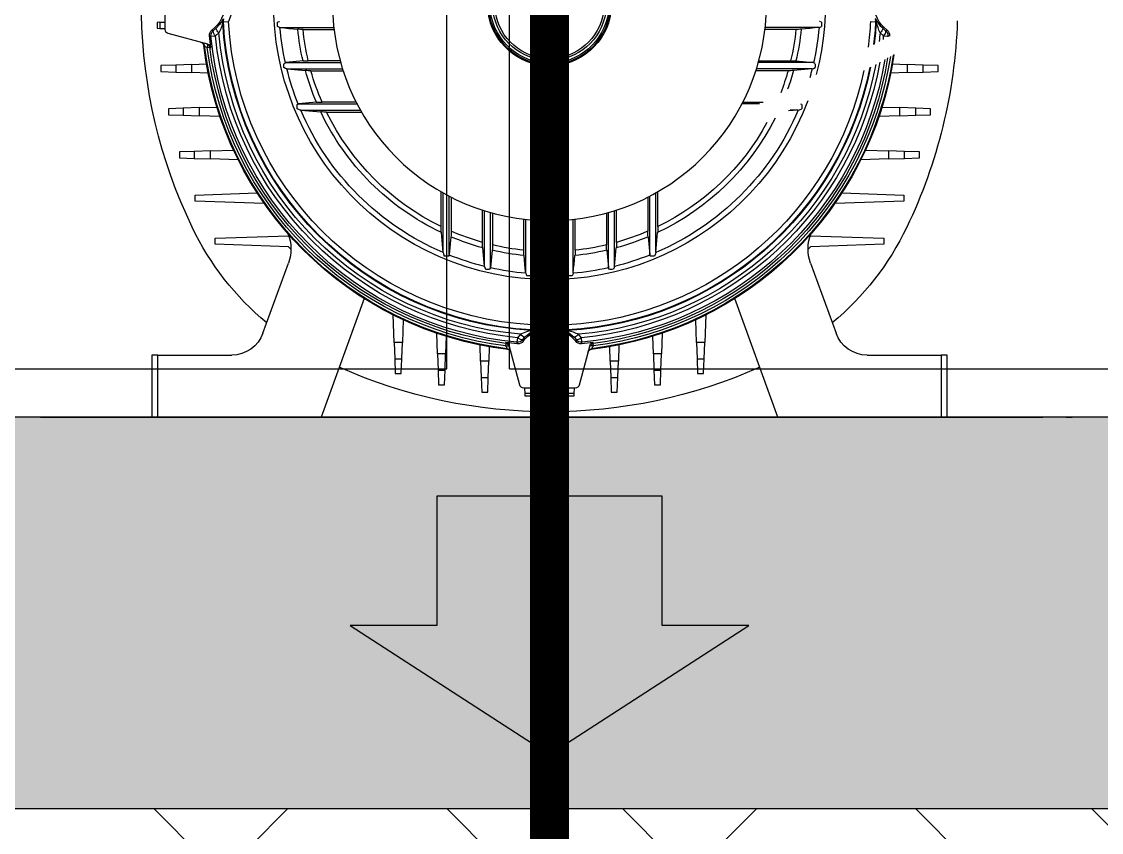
# Model space of a CAD drawing. Header units: millimetres. Extents: x 6561.5 to 6624.8, y 613.4 to 641.4.
# Drawn here: x 6612.1457 to 6612.5594, y 624.9275 to 625.2381 of the extents above; entities that cross this region are included whole.
import ezdxf

# ---------------------------------------------------------------- set-up
doc = ezdxf.new("R2010")
doc.units = ezdxf.units.MM
doc.linetypes.add('HIDDEN', pattern=[0.375, 0.25, -0.125])
for name, color, linetype in [('01-Dimensiones', 6, 'Continuous'), ('01-HATCH', 8, 'Continuous'), ('HATCH', 7, 'Continuous'), ('HATCH AMBIENTE', 70, 'Continuous'), ('INSTALACION HIDROSANITARIA', 2, 'Continuous')]:
    doc.layers.add(name, color=color, linetype=linetype)
doc.layers.add('A-WALL', color=7, linetype='Continuous', lineweight=5)

# ---------------------------------------------------------------- blocks, each defined once
blk = doc.blocks.new('A$Cbc02c842')
at = {"ltscale": 5}
for p, q in [((0.3475416957292055, 0.1484650204134255), (0.3475416957292055, 0.1682018182847855)), ((0.0715064576036184, 0.1479671807038017), (0.07261141611820676, 0.1489293903377416)), ((0.07535090452824988, 0.151380623794978), (0.07512669876200562, 0.1514258805158875)), ((0.077311489001886, 0.1514897278183867), (0.07535090452824988, 0.151380623794978)), ((0.09703679302151613, 0.1492478959100367), (0.09713141157249083, 0.149233771478464)), ((0.09713141157249083, 0.149233771478464), (0.1176662636055426, 0.149233771478464)), ((0.3034519798850397, 0.149233771478464), (0.2829171278528975, 0.149233771478464)), ((0.3035465984369239, 0.1492478959100367), (0.3034519798850397, 0.149233771478464)), ((0.3252324869292806, 0.151380623794978), (0.3232719024556445, 0.1514897278183867)), ((0.3254566926964344, 0.1514258805158875), (0.3252324869292806, 0.151380623794978)), ((0.3279719753393238, 0.1489293903377416), (0.3290769338539121, 0.1479671807038017)), ((0.3495571924297565, 0.1512413807700455), (0.3475416957292055, 0.1513117634657988)), ((0.3495571924297565, 0.1512413807700455), (0.3495571924297565, 0.1488796245947128)), ((0.3495571924297565, 0.1512413807700455), (0.3505343377812551, 0.1512072581024881)), ((0.3505343377812551, 0.1512072581024881), (0.3505343377812551, 0.1489137472623838)), ((0.0706131079325587, 0.1458757477927861), (0.07005314812181496, 0.1461236801320069)), ((0.07236453576774693, 0.1460440000317362), (0.0706131079325587, 0.1458757477927861)), ((0.07098312949642605, 0.1482376030007231), (0.0715064576036184, 0.1479671807038017)), ((0.0736665342321885, 0.1471853963116132), (0.07236453576774693, 0.1460440000317362)), ((0.1058644827992339, 0.1484925708949163), (0.1177512612332521, 0.1484925708949163)), ((0.2947189086582966, 0.1484925708949163), (0.2828321302242784, 0.1484925708949163)), ((0.3282188556897836, 0.1460440000317362), (0.326916857225342, 0.1471853963116132)), ((0.3299702835258813, 0.1458757477927861), (0.3282188556897836, 0.1460440000317362)), ((0.3290769338539121, 0.1479671807038017), (0.3296002619611045, 0.1482376030007231)), ((0.3305302433357156, 0.1461236801320069), (0.3299702835258813, 0.1458757477927861)), ((0.3311798222086964, 0.1428659352193904), (0.3463681592168086, 0.1469356378550515)), ((0.3495571924297565, 0.1488796245947128), (0.3475416957292055, 0.1488092418990732)), ((0.3505343377812551, 0.1489137472623838), (0.3495571924297565, 0.1488796245947128)), ((0.3313758931801658, 0.1415211098705527), (0.3304163149998658, 0.1416441813441338)), ((0.05144683700041242, 0.1346614247691491), (0.05708485196942092, 0.1348583085902533)), ((0.05144683700041242, 0.1323679139290448), (0.05144683700041242, 0.1346614247691491)), ((0.05708485196942092, 0.1348583085902533), (0.06332196773860232, 0.1350761134723939)), ((0.05708485196942092, 0.1321710301079406), (0.05708485196942092, 0.1348583085902533)), ((0.06890457292070096, 0.1352710623411326), (0.06332196773860232, 0.1350761134723939)), ((0.06332196773860232, 0.1350761134723939), (0.06332196773860232, 0.1319532252258)), ((0.0992697572785346, 0.1357664005529955), (0.09912987538086782, 0.1357412133219782)), ((0.1058632592551021, 0.1364156547029438), (0.0992697572785346, 0.1357664005529955)), ((0.0992697572785346, 0.1357664005529955), (0.1202886002413379, 0.1357664005529955)), ((0.09967870312743798, 0.1334105906751688), (0.09975582225365542, 0.1334004381450882)), ((0.09975582225365542, 0.1334004381450882), (0.1209940786568495, 0.1334004381450882)), ((0.09975582225365542, 0.1334004381450882), (0.1067924356905223, 0.1327403266455462)), ((0.1200859057491925, 0.1364977403187027), (0.1078982762594478, 0.1364977403187027)), ((0.1088909282727855, 0.132657739251556), (0.1212314334190978, 0.132657739251556)), ((0.2916924631847451, 0.132657739251556), (0.2793519580384327, 0.132657739251556)), ((0.3008275692038751, 0.1334004381450882), (0.279589312800681, 0.1334004381450882)), ((0.3013136341789959, 0.1357664005529955), (0.2802947912171021, 0.1357664005529955)), ((0.280497485708338, 0.1364977403187027), (0.2926851151980827, 0.1364977403187027)), ((0.3008275692038751, 0.1334004381450882), (0.2937909557679177, 0.1327403266455462)), ((0.2947201322024284, 0.1364156547029438), (0.3013136341789959, 0.1357664005529955)), ((0.3009046883300925, 0.1334105906751688), (0.3008275692038751, 0.1334004381450882)), ((0.3013136341789959, 0.1357664005529955), (0.3014535160766627, 0.1357412133219782)), ((0.3372614237189282, 0.1350761134723939), (0.3316788185377391, 0.1352710623411326)), ((0.3372614237189282, 0.1319532252258), (0.3372614237189282, 0.1350761134723939)), ((0.3372614237189282, 0.1350761134723939), (0.3434985394881096, 0.1348583085902533)), ((0.3434985394881096, 0.1348583085902533), (0.3434985394881096, 0.1321710301079406)), ((0.3434985394881096, 0.1348583085902533), (0.3491365544571181, 0.1346614247691491)), ((0.3491365544571181, 0.1346614247691491), (0.3491365544571181, 0.1323679139290448)), ((0.05708485196942092, 0.1321710301079406), (0.05144683700041242, 0.1323679139290448)), ((0.06332196773860232, 0.1319532252258), (0.05708485196942092, 0.1321710301079406)), ((0.06332196773860232, 0.1319532252258), (0.06957457357498242, 0.1317348794186159)), ((0.3310088178825481, 0.1317348794186159), (0.3372614237189282, 0.1319532252258)), ((0.3434985394881096, 0.1321710301079406), (0.3372614237189282, 0.1319532252258)), ((0.3491365544571181, 0.1323679139290448), (0.3434985394881096, 0.1321710301079406)), ((0.12619318005477, 0.1206614722279369), (0.1184785406569517, 0.1206614722279369)), ((0.2743902114027605, 0.1206614722279369), (0.2874362035311151, 0.1206614722279369)), ((0.2895763937769971, 0.120579469669849), (0.2963932482027758, 0.1199330672197334)), ((0.05427287674251602, 0.1181155914358101), (0.05991089171152453, 0.1183124752569142)), ((0.05427287674251602, 0.1158220805957058), (0.05427287674251602, 0.1181155914358101)), ((0.05991089171152453, 0.1183124752569142), (0.06614800748070593, 0.1185302801390549)), ((0.05991089171152453, 0.1156251967746016), (0.05991089171152453, 0.1183124752569142)), ((0.07289911211432809, 0.1187660339077752), (0.06614800748070593, 0.1185302801390549)), ((0.06614800748070593, 0.1185302801390549), (0.06614800748070593, 0.115407391892461)), ((0.1036496318658919, 0.119733578842272), (0.10402566878588, 0.1199020034757154)), ((0.1049883401394709, 0.117573241691332), (0.1050434679466434, 0.1175671048118261)), ((0.1050434679466434, 0.1175671048118261), (0.1081186319263452, 0.1175671048118261)), ((0.1050434679466434, 0.1175671048118261), (0.1087188048788903, 0.117246130452429)), ((0.119874038885655, 0.1199330672197334), (0.1265680320832416, 0.1199330672197334)), ((0.2856729306442958, 0.1168197401063367), (0.2723082220320521, 0.1168197401063367)), ((0.2955399235108871, 0.1175671048118261), (0.2727339018249495, 0.1175671048118261)), ((0.2963932482027758, 0.1199330672197334), (0.2740153593742889, 0.1199330672197334)), ((0.2955399235108871, 0.1175671048118261), (0.287930748849476, 0.1169025807130879)), ((0.2955950513180596, 0.117573241691332), (0.2955399235108871, 0.1175671048118261)), ((0.2963932482027758, 0.1199330672197334), (0.2965577226716505, 0.1199020034757154)), ((0.2969337595916386, 0.1197335788421583), (0.2965577226716505, 0.1199020034757154)), ((0.3344353839768246, 0.1185302801390549), (0.3276842793432024, 0.1187660339077752)), ((0.3344353839768246, 0.115407391892461), (0.3344353839768246, 0.1185302801390549)), ((0.3344353839768246, 0.1185302801390549), (0.340672499746006, 0.1183124752569142)), ((0.340672499746006, 0.1183124752569142), (0.340672499746006, 0.1156251967746016)), ((0.340672499746006, 0.1183124752569142), (0.3463105147150145, 0.1181155914358101)), ((0.3463105147150145, 0.1181155914358101), (0.3463105147150145, 0.1158220805957058)), ((0.05991089171152453, 0.1156251967746016), (0.05427287674251602, 0.1158220805957058)), ((0.06614800748070593, 0.115407391892461), (0.05991089171152453, 0.1156251967746016)), ((0.06614800748070593, 0.115407391892461), (0.07408579236130208, 0.1151301983363169)), ((0.3264975990962284, 0.1151301983363169), (0.3344353839768246, 0.115407391892461)), ((0.340672499746006, 0.1156251967746016), (0.3344353839768246, 0.115407391892461)), ((0.3463105147150145, 0.1158220805957058), (0.340672499746006, 0.1156251967746016)), ((0.05859156674091537, 0.101569758102471), (0.06422958170992388, 0.1017666419236889)), ((0.05859156674091537, 0.09927624726236672), (0.05859156674091537, 0.101569758102471)), ((0.06422958170992388, 0.1017666419236889), (0.07046669747910528, 0.1019844468057158)), ((0.06422958170992388, 0.09907936344126256), (0.06422958170992388, 0.1017666419236889)), ((0.07923934124687548, 0.1022907942764846), (0.07046669747910528, 0.1019844468057158)), ((0.07046669747910528, 0.1019844468057158), (0.07046669747910528, 0.09886155855912193)), ((0.3301166939784252, 0.1019844468057158), (0.321344050210655, 0.1022907942764846)), ((0.3301166939784252, 0.09886155855912193), (0.3301166939784252, 0.1019844468057158)), ((0.3301166939784252, 0.1019844468057158), (0.3363538097476066, 0.1017666419236889)), ((0.3363538097476066, 0.1017666419236889), (0.3363538097476066, 0.09907936344126256)), ((0.3363538097476066, 0.1017666419236889), (0.3419918247166152, 0.101569758102471)), ((0.3419918247166152, 0.101569758102471), (0.3419918247166152, 0.09927624726236672)), ((0.06422958170992388, 0.09907936344126256), (0.05859156674091537, 0.09927624726236672)), ((0.07046669747910528, 0.09886155855912193), (0.06422958170992388, 0.09907936344126256)), ((0.07046669747910528, 0.09886155855912193), (0.08107190238047224, 0.09849121664336735)), ((0.3195114890770583, 0.09849121664336735), (0.3301166939784252, 0.09886155855912193)), ((0.3363538097476066, 0.09907936344126256), (0.3301166939784252, 0.09886155855912193)), ((0.3419918247166152, 0.09927624726236672), (0.3363538097476066, 0.09907936344126256)), ((0.08830372474153592, 0.0858548521386524), (0.06450907813018603, 0.0850239247692457)), ((0.06450907813018603, 0.0850239247692457), (0.06450907813018603, 0.08273041392902769)), ((0.1587780164857122, 0.07295218443351814), (0.1587780164857122, 0.08631689304621659)), ((0.1595253811913153, 0.06308519156726788), (0.1595253811913153, 0.08589121325320548)), ((0.1618913435997911, 0.06223186687549287), (0.1618913435997911, 0.08460975570341134)), ((0.1626197486077672, 0.08423490367505337), (0.1626197486077672, 0.07118891154703988)), ((0.2379636428497633, 0.08423490367505337), (0.2379636428497633, 0.07118891154703988)), ((0.2386920478586489, 0.06223186687549287), (0.2386920478586489, 0.08460975570341134)), ((0.2410580102662152, 0.06308519156726788), (0.2410580102662152, 0.08589121325320548)), ((0.2418053749718183, 0.07295218443351814), (0.2418053749718183, 0.08631689304621659)), ((0.3360743133273445, 0.0850239247692457), (0.3122796667159946, 0.0858548521386524)), ((0.3360743133273445, 0.08273041392902769), (0.3360743133273445, 0.0850239247692457)), ((0.06450907813018603, 0.08273041392902769), (0.09103177563451936, 0.08180422092317485)), ((0.1746160156310452, 0.06693265189329622), (0.1746160156310452, 0.07927315703904014)), ((0.1753587145251458, 0.05779754587416619), (0.1753587145251458, 0.0790358022772466)), ((0.2252246769323847, 0.05779754587416619), (0.2252246769323847, 0.0790358022772466)), ((0.2259673758264853, 0.06693265189329622), (0.2259673758264853, 0.07927315703904014)), ((0.3095516158230112, 0.08180422092317485), (0.3360743133273445, 0.08273041392902769)), ((0.1777246769327121, 0.05731148089847693), (0.1777246769327121, 0.07833032386116656)), ((0.1784560166981919, 0.07812762936936224), (0.1784560166981919, 0.06593999987961752)), ((0.1904508472746329, 0.06390620641940359), (0.1904508472746329, 0.07579298485364916)), ((0.1911920478580669, 0.05517313519266054), (0.1911920478580669, 0.0757079872253712)), ((0.1935580102665426, 0.05501497535846056), (0.1935580102665426, 0.07548160521633918)), ((0.1942954093722165, 0.07542497481580313), (0.1942954093722165, 0.06358435397163475)), ((0.2062879820853141, 0.07542497481580313), (0.2062879820853141, 0.06358435397163475)), ((0.2070253811918974, 0.05501497535846056), (0.2070253811918974, 0.07548160521633918)), ((0.2093913435994637, 0.05517313519266054), (0.2093913435994637, 0.0757079872253712)), ((0.2101325441828976, 0.06390620641940359), (0.2101325441828976, 0.07579298485364916)), ((0.2221273747593386, 0.07812762936936224), (0.2221273747593386, 0.06593999987961752)), ((0.2228587145248184, 0.05731148089847693), (0.2228587145248184, 0.07833032386116656)), ((0.1595253811913153, 0.06308519156726788), (0.1588608570930319, 0.07069436622867897)), ((0.2410580102662152, 0.06308519156726788), (0.2417225343644986, 0.07069436622867897)), ((0.1003860575185627, 0.06946278695141928), (0.07218806732839766, 0.06847809143590666)), ((0.07218806732839766, 0.06847809143590666), (0.07218806732839766, 0.06618458059568866)), ((0.162537746049793, 0.06904872130093054), (0.1618913435997911, 0.06223186687549287)), ((0.2380456454077375, 0.06904872130093054), (0.2386920478586489, 0.06223186687549287)), ((0.3283953241300424, 0.06847809143590666), (0.3001973339398774, 0.06946278695141928)), ((0.3283953241300424, 0.06618458059568866), (0.3283953241300424, 0.06847809143590666)), ((0.07218806732839766, 0.06618458059568866), (0.1002934566943168, 0.0652031187722173)), ((0.1002934566943168, 0.0652031187722173), (0.1012369322409086, 0.06425964322505706)), ((0.1595315180713897, 0.06303006375941322), (0.1595253811913153, 0.06308519156726788)), ((0.1616918552219886, 0.06169135548651639), (0.1618602798555457, 0.0620673924065045)), ((0.1618913435997911, 0.06223186687549287), (0.1618602798555457, 0.0620673924065045)), ((0.1753587145251458, 0.05779754587416619), (0.1746986030250355, 0.06483415931035097)), ((0.178373931082433, 0.06390498287549917), (0.1777246769327121, 0.05731148089847693)), ((0.2222094603750975, 0.06390498287549917), (0.2228587145248184, 0.05731148089847693)), ((0.2252246769323847, 0.05779754587416619), (0.225884788432495, 0.06483415931035097)), ((0.2386920478586489, 0.06223186687549287), (0.2387231116019848, 0.0620673924065045)), ((0.2388915362355419, 0.06169135548651639), (0.2387231116019848, 0.0620673924065045)), ((0.2410518733870504, 0.06303006375941322), (0.2410580102662152, 0.06308519156726788)), ((0.299346459216622, 0.06425964322505706), (0.3002899347632138, 0.0652031187722173)), ((0.3002899347632138, 0.0652031187722173), (0.3283953241300424, 0.06618458059568866)), ((0.1002822774291872, 0.0589262638872583), (0.0905126734417081, 0.03208449753373088)), ((0.3100707180158224, 0.03208449753373088), (0.3003011140283434, 0.0589262638872583)), ((0.1753688670553402, 0.05772042674760769), (0.1753587145251458, 0.05779754587416619)), ((0.1777246769327121, 0.05731148089847693), (0.1776994897020359, 0.05717159900092383)), ((0.191206172289867, 0.05507851664134478), (0.1911920478580669, 0.05517313519266054)), ((0.1935580102665426, 0.05501497535846056), (0.1935389142074655, 0.05489976133077334)), ((0.2070253811918974, 0.05501497535846056), (0.2070444772509745, 0.05489976133077334)), ((0.2093772191676635, 0.05507851664134478), (0.2093913435994637, 0.05517313519266054)), ((0.2228587145248184, 0.05731148089847693), (0.2228839017564042, 0.05717159900092383)), ((0.2252145244030999, 0.05772042674760769), (0.2252246769323847, 0.05779754587416619)), ((0.1128125290617845, 8.601585932410671e-08), (0.1293290270452871, 0.04537879127229871)), ((0.2712543644122434, 0.04537879127229871), (0.287770862395746, 8.601585932410671e-08)), ((0.1404494930231976, 0.03911362600075563), (0.1408198349392933, 0.02850842109950236)), ((0.1439427231855461, 0.02850842109950236), (0.1442490706560875, 0.03728106486704519)), ((0.256334320801443, 0.03728106486704519), (0.2566406682719844, 0.02850842109950236)), ((0.2597635565191467, 0.02850842109950236), (0.2601338984343329, 0.03911362600075563)), ((0.1933389001744672, 0.03339262814841959), (0.1934480041984443, 0.03535321262239677)), ((0.1933841568954904, 0.03316842238183426), (0.1933389001744672, 0.03339262814841959)), ((0.1944878407314263, 0.03361782112682477), (0.1945396668818375, 0.03339732365731152)), ((0.206043724575693, 0.03339732365731152), (0.2060955507261042, 0.03361782112682477)), ((0.2071353872590862, 0.03535321262239677), (0.2072444912830633, 0.03339262814841959)), ((0.2072444912830633, 0.03339262814841959), (0.2071992345620401, 0.03316842238183426)), ((0.1570884747163745, 0.03212751598158547), (0.1573656682724049, 0.02418973110076195)), ((0.1604885565186578, 0.02418973110076195), (0.1607243102873781, 0.0309408357344978)), ((0.1878340241721617, 0.02865483155238735), (0.1880022764119076, 0.03040625938791663)), ((0.1880022764119076, 0.03040625938791663), (0.1891436726912161, 0.03170825785269926)), ((0.1908876667177992, 0.03065313973814909), (0.1899254570837456, 0.02954818122412917)), ((0.1899254570837456, 0.02954818122412917), (0.1901958793807808, 0.0290248531170505)), ((0.2106579343737849, 0.02954818122412917), (0.2096957247397313, 0.03065313973814909)), ((0.2103875120776593, 0.0290248531170505), (0.2106579343737849, 0.02954818122412917)), ((0.2114397187663144, 0.03170825785269926), (0.2125811150465324, 0.03040625938791663)), ((0.2125811150465324, 0.03040625938791663), (0.2127493672853689, 0.02865483155238735)), ((0.2398590811701524, 0.0309408357344978), (0.2400948349388727, 0.02418973110076195)), ((0.2432177231851256, 0.02418973110076195), (0.243494916741156, 0.03212751598158547)), ((0.1408198349392933, 0.02850842109950236), (0.1439427231855461, 0.02850842109950236)), ((0.1410376398209792, 0.02227130533032096), (0.1408198349392933, 0.02850842109950236)), ((0.1439427231855461, 0.02850842109950236), (0.1437249183038602, 0.02227130533032096)), ((0.1736931557982189, 0.02761629719503844), (0.1739115016055166, 0.02136369135888572)), ((0.1770343898517694, 0.02136369135888572), (0.1772293387205082, 0.0269462965405296)), ((0.1834793862501556, 0.02724922189821655), (0.1836024577235094, 0.0282088000781755)), ((0.1848242115995617, 0.02744529286923125), (0.1888939142347681, 0.01225695586111897)), ((0.1880819565114962, 0.02809487174198466), (0.1878340241721617, 0.02865483155238735)), ((0.197320747468666, 0.02652091934913869), (0.194349799208112, 0.0213750860157802)), ((0.2032626439888645, 0.02652091934913869), (0.197320747468666, 0.02652091934913869)), ((0.2062335922494185, 0.0213750860157802), (0.2032626439888645, 0.02652091934913869)), ((0.2116894772227624, 0.01225695586111897), (0.2157591798588783, 0.02744529286923125)), ((0.2127493672853689, 0.02865483155238735), (0.2125014349460344, 0.02809487174198466)), ((0.2169809337340212, 0.0282088000781755), (0.2171040052073749, 0.02724922189821655)), ((0.2233540527370224, 0.0269462965405296), (0.2235490016057611, 0.02136369135888572)), ((0.2266718898520139, 0.02136369135888572), (0.2268902356593117, 0.02761629719503844)), ((0.2566406682719844, 0.02850842109950236), (0.2597635565191467, 0.02850842109950236)), ((0.2568584731545798, 0.02227130533032096), (0.2566406682719844, 0.02850842109950236)), ((0.2597635565191467, 0.02850842109950236), (0.2595457516365514, 0.02227130533032096)), ((0.047895862395535, 8.601585932410671e-08), (0.047895862395535, 0.0237500860158093)), ((0.047895862395535, 0.0237500860158093), (0.05027086239556411, 0.0237500860158093)), ((0.05027086239556411, 0.0237500860158093), (0.05027086239556411, 8.601585932410671e-08)), ((0.0786099002446008, 0.0237500860158093), (0.05027086239556411, 0.0237500860158093)), ((0.1437249183038602, 0.02227130533032096), (0.1410376398209792, 0.02227130533032096)), ((0.1412345236424244, 0.01663329036153982), (0.1410376398209792, 0.02227130533032096)), ((0.1437249183038602, 0.02227130533032096), (0.143528034482415, 0.01663329036153982)), ((0.1573656682724049, 0.02418973110076195), (0.1604885565186578, 0.02418973110076195)), ((0.1575834731540908, 0.01795261533169423), (0.1573656682724049, 0.02418973110076195)), ((0.1604885565186578, 0.02418973110076195), (0.1602707516369719, 0.01795261533169423)), ((0.1739115016055166, 0.02136369135888572), (0.1770343898517694, 0.02136369135888572)), ((0.174129306488112, 0.015126575589818), (0.1739115016055166, 0.02136369135888572)), ((0.1770343898517694, 0.02136369135888572), (0.1768165849700836, 0.015126575589818)), ((0.194349799208112, 0.0213750860157802), (0.197320747468666, 0.01622925268253539)), ((0.2032626439888645, 0.01622925268253539), (0.2062335922494185, 0.0213750860157802)), ((0.2235490016057611, 0.02136369135888572), (0.2266718898520139, 0.02136369135888572)), ((0.223766806487447, 0.015126575589818), (0.2235490016057611, 0.02136369135888572)), ((0.2266718898520139, 0.02136369135888572), (0.226454084970328, 0.015126575589818)), ((0.2400948349388727, 0.02418973110076195), (0.2432177231851256, 0.02418973110076195)), ((0.2403126398205586, 0.01795261533169423), (0.2400948349388727, 0.02418973110076195)), ((0.2432177231851256, 0.02418973110076195), (0.2429999183034397, 0.01795261533169423)), ((0.2595457516365514, 0.02227130533032096), (0.2568584731545798, 0.02227130533032096)), ((0.2570553569751155, 0.01663329036153982), (0.2568584731545798, 0.02227130533032096)), ((0.2595457516365514, 0.02227130533032096), (0.2593488678151061, 0.01663329036153982)), ((0.3503125290619664, 0.0237500860158093), (0.3219734912129297, 0.0237500860158093)), ((0.3503125290619664, 8.601585932410671e-08), (0.3503125290619664, 0.0237500860158093)), ((0.3503125290619664, 0.0237500860158093), (0.3526875290619955, 0.0237500860158093)), ((0.3526875290619955, 0.0237500860158093), (0.3526875290619955, 8.601585932410671e-08)), ((0.143528034482415, 0.01663329036153982), (0.1412345236424244, 0.01663329036153982)), ((0.1602707516369719, 0.01795261533169423), (0.1575834731540908, 0.01795261533169423)), ((0.1577803569755361, 0.01231460036279941), (0.1575834731540908, 0.01795261533169423)), ((0.1602707516369719, 0.01795261533169423), (0.1600738678155267, 0.01231460036279941)), ((0.2429999183034397, 0.01795261533169423), (0.2403126398205586, 0.01795261533169423)), ((0.2405095236420038, 0.01231460036279941), (0.2403126398205586, 0.01795261533169423)), ((0.2429999183034397, 0.01795261533169423), (0.2428030344819945, 0.01231460036279941)), ((0.2593488678151061, 0.01663329036153982), (0.2570553569751155, 0.01663329036153982)), ((0.1768165849700836, 0.015126575589818), (0.174129306488112, 0.015126575589818)), ((0.1743261903086477, 0.009488560620923181), (0.174129306488112, 0.015126575589818)), ((0.1768165849700836, 0.015126575589818), (0.1766197011486383, 0.009488560620923181)), ((0.197320747468666, 0.01622925268253539), (0.2032626439888645, 0.01622925268253539)), ((0.226454084970328, 0.015126575589818), (0.223766806487447, 0.015126575589818)), ((0.2239636903088922, 0.009488560620923181), (0.223766806487447, 0.015126575589818)), ((0.226454084970328, 0.015126575589818), (0.2262572011488828, 0.009488560620923181)), ((0.1600738678155267, 0.01231460036279941), (0.1577803569755361, 0.01231460036279941)), ((0.1766197011486383, 0.009488560620923181), (0.1743261903086477, 0.009488560620923181)), ((0.1904232967929147, 0.01108341934917689), (0.2101600946646158, 0.01108341934917689)), ((0.1908379009748842, 0.00906792264828482), (0.1907675182785624, 0.01108341934917689)), ((0.1908720236417594, 0.008090777296899887), (0.1908379009748842, 0.00906792264828482)), ((0.1908379009748842, 0.00906792264828482), (0.1931996571495347, 0.00906792264828482)), ((0.1931996571495347, 0.00906792264828482), (0.1931655344826595, 0.008090777296899887)), ((0.1932700398458564, 0.01108341934917689), (0.1931996571495347, 0.00906792264828482)), ((0.2073837343079958, 0.00906792264828482), (0.2073133516125836, 0.01108341934917689)), ((0.2074178569757805, 0.008090777296899887), (0.2073837343079958, 0.00906792264828482)), ((0.2073837343079958, 0.00906792264828482), (0.2097454904835558, 0.00906792264828482)), ((0.2097454904835558, 0.00906792264828482), (0.2097113678157712, 0.008090777296899887)), ((0.2098158731789681, 0.01108341934917689), (0.2097454904835558, 0.00906792264828482)), ((0.2262572011488828, 0.009488560620923181), (0.2239636903088922, 0.009488560620923181)), ((0.2428030344819945, 0.01231460036279941), (0.2405095236420038, 0.01231460036279941)), ((0.1931655344826595, 0.008090777296899887), (0.1908720236417594, 0.008090777296899887)), ((0.2097113678157712, 0.008090777296899887), (0.2074178569757805, 0.008090777296899887)), ((0.05027086239556411, 8.601585932410671e-08), (0.047895862395535, 8.601585932410671e-08)), ((0.05027086239556411, 8.601585932410671e-08), (0.1128125290617845, 8.601585932410671e-08)), ((0.287770862395746, 8.601585932410671e-08), (0.3503125290619664, 8.601585932410671e-08)), ((0.3526875290619955, 8.601585932410671e-08), (0.3503125290619664, 8.601585932410671e-08))]:
    blk.add_line(p, q, dxfattribs=at)
for p, q in [((0.002375029062250178, 8.601585932410671e-08), (2.906222107412759e-08, 8.601585932410671e-08)), ((0.002375029062250178, 8.601585932410671e-08), (0.07916669572864521, 8.601585932410671e-08)), ((0.3953048170499187, 8.601585932410671e-08), (0.01134648371703406, 8.601585932410671e-08))]:
    blk.add_line(p, q)
at = {"ltscale": 5, "flags": 128}
for points in [[(0.07261141611820676, 0.1489293903377416), (0.07329349635551807, 0.1496419917967273), (0.07455668334409893, 0.1512840762987366), (0.07510061515881716, 0.1521658831450736), (0.0753001556270192, 0.1525075816765025), (0.07535560003748287, 0.152581390502462)], [(0.09703679302151613, 0.1492478959100367), (0.09657664172141267, 0.1494061573119438), (0.09611109916772875, 0.1496430048269417)], [(0.0961142859625852, 0.151242937974132), (0.09668827820974002, 0.1515290654152182), (0.09685803771048995, 0.1515806378272941)], [(0.09713141157249083, 0.149233771478464), (0.09880913727579355, 0.1490687058335993), (0.1004873545091414, 0.1489039228060278), (0.1021660874359895, 0.1487394263804731), (0.1038453604762708, 0.1485752208341751)], [(0.3034519798850397, 0.149233771478464), (0.301774254181737, 0.1490687058335993), (0.3000960369483892, 0.1489039228060278), (0.298417304021541, 0.1487394263804731), (0.2967380309812597, 0.1485752208341751)], [(0.3035465984369239, 0.1492478959100367), (0.3040067497361179, 0.1494061573119438), (0.3044722922898018, 0.1496430048269417)], [(0.3044691054949453, 0.151242937974132), (0.3038951132477905, 0.1515290654152182), (0.3037253537470406, 0.1515806378272941)], [(0.3252277914209571, 0.152581390502462), (0.3252385082344063, 0.1525733987122635), (0.3253808960673723, 0.1523420223057315), (0.3256369117145823, 0.1519041737881821), (0.326098121523728, 0.1511785066692823), (0.3266912466908707, 0.1503593167706754), (0.3279719753393238, 0.1489293903377416)], [(0.3304163149998658, 0.1416441813441338), (0.3303298200419249, 0.1416213936499275), (0.3300187930537959, 0.1415394551270879)], [(0.3315764492792823, 0.1429722111227534), (0.3314845568841065, 0.142921735222842), (0.3314084898631791, 0.1428246084299758), (0.33135064768544, 0.1426838945288296), (0.3313128549382327, 0.142504032223485), (0.3312963037599275, 0.1422906951221989), (0.3313015162441388, 0.1420506127684007), (0.3313283279696861, 0.1417913583623545), (0.3313758931801658, 0.1415211098705527)], [(0.3326712228401902, 0.1422384073601393), (0.3325849544573884, 0.1422156680116018), (0.3324328705632524, 0.1421755814920402)], [(0.09967870312743798, 0.1334105906751688), (0.09920194826486295, 0.1335528555900396), (0.09856324589623, 0.133844067322741)], [(0.09858667658249942, 0.1354914250775323), (0.09897810360803305, 0.1356905631801624), (0.09912987538086782, 0.1357412133219782)], [(0.3009046883300925, 0.1334105906751688), (0.3013814431926676, 0.1335528555900396), (0.3020201455613005, 0.133844067322741)], [(0.3019967148750311, 0.1354914250775323), (0.3016052878494975, 0.1356905631801624), (0.3014535160766627, 0.1357412133219782)], [(0.1049883401394709, 0.117573241691332), (0.1044965039766339, 0.1176957375313918), (0.1036097055941809, 0.1180500133551163)], [(0.2955950513180596, 0.117573241691332), (0.2960868874808966, 0.1176957375313918), (0.2969736858642591, 0.1180500133551163)], [(0.1595315180713897, 0.06303006375941322), (0.1596540139109948, 0.06253822759725836), (0.1600082897350603, 0.06165142921400957)], [(0.2410518733870504, 0.06303006375941322), (0.2409293775465358, 0.06253822759725836), (0.2405751017224702, 0.06165142921400957)], [(0.1911920478580669, 0.05517313519266054), (0.1910269822130886, 0.056850860896418), (0.1908621991854034, 0.05852907812919739), (0.1906977027604171, 0.06020781105627293), (0.1905334972136643, 0.0618870840964405)], [(0.1942129276460491, 0.06158546536283893), (0.1940495570418079, 0.05994278759550298), (0.193885945971715, 0.05830014722590704), (0.1937220963957316, 0.05665754337763929), (0.1935580102665426, 0.05501497535846056)], [(0.2063704638114814, 0.06158546536283893), (0.2065338344166321, 0.05994278759550298), (0.206697445486725, 0.05830014722590704), (0.206861295061799, 0.05665754337763929), (0.2070253811918974, 0.05501497535846056)], [(0.2093913435994637, 0.05517313519266054), (0.209556409244442, 0.056850860896418), (0.2097211922721272, 0.05852907812919739), (0.2098856886971134, 0.06020781105627293), (0.2100498942438662, 0.0618870840964405)], [(0.1753688670553402, 0.05772042674760769), (0.1755111319700973, 0.0572436718854874), (0.1758023437025713, 0.05660496951651339)], [(0.1774497014569079, 0.05662840020255544), (0.1776488395601064, 0.05701982722843013), (0.1776994897020359, 0.05717159900092383)], [(0.191206172289867, 0.05507851664134478), (0.1913644336921152, 0.05461836534192344), (0.1916012812064309, 0.05415282278812583)], [(0.1932012143536213, 0.05415600958298228), (0.1934873417951621, 0.05473000182990972), (0.1935389142074655, 0.05489976133077334)], [(0.2073821771039093, 0.05415600958298228), (0.2070960496623684, 0.05473000182990972), (0.2070444772509745, 0.05489976133077334)], [(0.2093772191676635, 0.05507851664134478), (0.2092189577663248, 0.05461836534192344), (0.2089821102510996, 0.05415282278812583)], [(0.2231336900006227, 0.05662840020255544), (0.2229345518974242, 0.05701982722843013), (0.2228839017564042, 0.05717159900092383)], [(0.2252145244030999, 0.05772042674760769), (0.2250722594874333, 0.0572436718854874), (0.2247810477549592, 0.05660496951651339)], [(0.1945396668818375, 0.03339732365731152), (0.1945316750918664, 0.03338660684318029), (0.1943002986856754, 0.03324421901066898), (0.1938624501683535, 0.03298820336334529), (0.1931367830486579, 0.03252699355408595), (0.1923175931508467, 0.03193386838682954), (0.1908876667177992, 0.03065313973814909)], [(0.2096957247397313, 0.03065313973814909), (0.2092978485063668, 0.03104572146872897), (0.207607276450517, 0.03241816126450203), (0.2065730451324725, 0.03307588534329398), (0.2061560901886423, 0.03331850034913941), (0.206043724575693, 0.03339732365731152)], [(0.2071992345620401, 0.03316842238183426), (0.2072462161561361, 0.03315107524844052), (0.2073331080994194, 0.03312746514558285), (0.2078262661445933, 0.03300083523510011), (0.2090397681160994, 0.03265476318455285), (0.2109888640018198, 0.03192090380713353), (0.2114397187663144, 0.03170825785269926)], [(0.1834793862501556, 0.02724922189821655), (0.1837496347418437, 0.02729678710869621), (0.1840088891478899, 0.02732359883333402), (0.1842489715020292, 0.02732881131822751), (0.1844623086028605, 0.02731226014003596), (0.1846421709090009, 0.02727446739203288), (0.1847828848096924, 0.02721662521520329), (0.1848800116024449, 0.02714055819348005), (0.18493048750247, 0.02704866579841791)], [(0.1836024577235094, 0.0282088000781755), (0.1835796700299852, 0.02829529503588901), (0.1834977315068045, 0.02860632202447277)], [(0.1841966837403106, 0.02595389223807842), (0.1841739443909773, 0.02604016062019809), (0.1841338578717568, 0.02619224451467517)], [(0.2171040052073749, 0.02724922189821655), (0.2168337567156868, 0.02729678710869621), (0.2165745023096406, 0.02732359883333402), (0.2163344199555013, 0.02732881131822751), (0.21612108285467, 0.02731226014003596), (0.2159412205494391, 0.02727446739203288), (0.2158005066478381, 0.02721662521520329), (0.2157033798550856, 0.02714055819348005), (0.2156529039550605, 0.02704866579841791)], [(0.2164495335857737, 0.02619224451467517), (0.2164267910604849, 0.02610596122889319), (0.2163867077181294, 0.02595389223807842)], [(0.217085659950726, 0.02860632202447277), (0.217062865375965, 0.02851979485427591), (0.2169809337340212, 0.0282088000781755)]]:
    blk.add_lwpolyline(points, dxfattribs=at)
blk.add_circle((0.20029169572922, 0.1583334193490487), 0.08312499999995197)
at = {"ltscale": 5}
for centre, radius, start, end in [((0.20029169572922, 0.1583334193490487), 0.1056855187303239, 200.5776930267063, 110.3864641445304), ((0.20029169572922, 0.1583334193490487), 0.1056855187303239, 116.2545905399482, 194.8290134535299), ((0.1587291957287107, 0.1583334193490487), 0.1979166666665523, 334.3571910570085, 23.36457501485967), ((0.20029169572922, 0.1583334193490487), 0.02374999999998592, 105.4660099258315, 74.53399007416849), ((0.20029169572922, 0.1583334193490487), 0.02335416666665319, 105.7348791916135, 74.26512080838653), ((0.20029169572922, 0.1583334193490487), 0.02279999999998674, 106.127620183519, 73.872379816481), ((0.20029169572922, 0.1583334193490487), 0.0217708333333207, 106.9123898202943, 73.08761017970572), ((0.20029169572922, 0.1583334193490487), 0.02097916666665454, 107.5709635610129, 72.4290364389871), ((0.06333336239572418, 0.1583334193490487), 0.0126666666666595, 307.1518115167976, 52.84818848320243), ((0.3372500290618063, 0.1583334193490487), 0.0126666666666595, 127.1518115167976, 232.8481884832024), ((0.3376262116137241, 0.1583334193490487), 0.01590227358516361, 154.5096347996017, 205.4903652003983), ((0.2418541957288198, 0.1583334193490487), 0.1979166666665523, 181.8818047887815, 205.6428089429915), ((0.07542163426137449, 0.1494384043346031), 0.002855944898602151, 190.2666575937052, 232.0813019654474), ((0.01547816120569223, 0.1695935664869808), 0.06235393208193041, 338.9384523709169, 343.0603705194613), ((0.07749894828361903, 0.1515563758138683), 0.002375836025388515, 154.4414469610599, 183.1486156037826), ((0.20029169572922, 0.1583334193490487), 0.1253554568359063, 183.1588045219762, 187.0763006822845), ((0.07772309335928185, 0.1515122127370319), 0.002375835747336192, 154.646117941669, 183.1750305626366), ((0.20029169572922, 0.1583334193490487), 0.1251340987575034, 183.1851518043012, 187.1463528899208), ((0.20029169572922, 0.1583334193490487), 0.1231704808802889, 183.1851518043012, 187.7815131631988), ((0.1111779498762644, 0.1504129639693588), 0.01508651143722013, 176.8463200989088, 182.9254333003516), ((0.20029169572922, 0.1583334193490487), 0.1036538550625725, 185.0285736062257, 192.5891355760036), ((0.20029169572922, 0.1583334193490487), 0.1231704808802888, 273.1851518024956, 356.8148481956988), ((0.20029169572922, 0.1583334193490487), 0.1253554568359062, 273.1588045146843, 356.8411954780238), ((0.20029169572922, 0.1583334193490487), 0.1251340987575033, 273.1851518024956, 356.8148481956988), ((0.20029169572922, 0.1583334193490487), 0.1036538550625724, 347.4108644239964, 354.9714263937743), ((0.2894054415812661, 0.1504129639693588), 0.01508651143717393, 357.0745666996484, 3.153679901091242), ((0.3228602980991582, 0.1515122127370319), 0.002375835747339944, 356.8249694373633, 25.35388205833096), ((0.3230844431739115, 0.1515563758138683), 0.002375836025379243, 356.8513843962174, 25.55855303894012), ((0.3400439886083859, 0.1540772189378572), 0.01482628737951479, 190.3014351949631, 207.6997419199477), ((0.325161757196156, 0.1494384043346031), 0.002855944898599624, 307.9186980345526, 349.7333424062948), ((0.07241686005659176, 0.146345334175237), 0.002374081848904845, 127.1504103858303, 185.3571718209762), ((0.20029169572922, 0.1583334193490487), 0.1308096212613748, 185.3557706909412, 185.4417185251881), ((0.0729782180408165, 0.1461020100301198), 0.002375908336765691, 128.2761050647215, 185.4646665410021), ((0.20029169572922, 0.1583334193490487), 0.1302755913958651, 185.4873235505457, 185.5944044621144), ((0.07429073217849691, 0.1480564412710805), 0.002785705001223188, 181.8362063973201, 226.254412186624), ((0.20029169572922, 0.1583334193490487), 0.1285161004811676, 185.4873235505457, 186.1084013245875), ((0.20029169572922, 0.1583334193490487), 0.1271149477506038, 185.0313225666906, 186.5301808704654), ((0.1057789027611307, 0.1711065792534896), 0.02261417029174094, 265.0951444339411, 270.2168280647076), ((0.20029169572922, 0.1583334193490487), 0.09693873334183226, 185.7773827869781, 193.067520204996), ((0.20029169572922, 0.1583334193490487), 0.0949386161683789, 185.9496725113229, 193.2969460498979), ((0.20029169572922, 0.1583334193490487), 0.1271149477506036, 275.031322536783, 354.9686774333094), ((0.20029169572922, 0.1583334193490487), 0.1285161004811676, 275.4873235235918, 354.5126764494543), ((0.20029169572922, 0.1583334193490487), 0.1302755913958649, 275.4873235235918, 354.5126764494543), ((0.20029169572922, 0.1583334193490487), 0.09493861616837858, 346.703053950102, 354.0503274886771), ((0.2948044886963999, 0.1711065792533759), 0.02261417029168153, 269.7831719352924, 274.9048555660589), ((0.20029169572922, 0.1583334193490487), 0.09693873334183217, 346.9324797950039, 354.2226172130218), ((0.3262926592799431, 0.1480564412710805), 0.002785705001222079, 313.745587813376, 358.16379360268), ((0.327605173416714, 0.1461020100302335), 0.002375908336765493, 354.5353334589979, 51.72389493527852), ((0.3281665314009388, 0.146345334175237), 0.002374081848977715, 354.6428281790239, 52.84958961416969), ((0.20029169572922, 0.1583334193490487), 0.1308096212613746, 352.6237352075327, 354.6442293090587), ((0.3459583623955496, 0.1484650204134255), 0.001583333333332467, 284.9999999938445, 0), ((0.20029169572922, 0.1583334193490487), 0.1333958333332563, 276.81452170852, 353.1289205974826), ((0.20029169572922, 0.1583334193490487), 0.1331253762842722, 276.971353970201, 353.0286460654599), ((0.20029169572922, 0.1583334193490487), 0.1311904996773083, 277.308616241642, 352.6913837807715), ((0.20029169572922, 0.1583334193490487), 0.1321579379807888, 277.308616241642, 352.6913837807715), ((0.3315896592096124, 0.1413358694562135), 0.001584003663981504, 104.9950077850675, 172.6155756184839), ((0.3319862403607203, 0.1414434803415929), 0.00158270228774746, 105.0059061699316, 172.7147607813969), ((0.4436628687155917, -0.0386425864748503), 0.2122906553664709, 121.597682612925, 121.9332129205757), ((0.3340039572196929, 0.1419841177278727), 0.001582710224465566, 105.005951693334, 173.0517920131066), ((0.3342435390470655, 0.1420470651060555), 0.001583916068943385, 104.9930712173982, 173.061535682424), ((0.20029169572922, 0.1583334193490487), 0.1333958333332564, 188.3993868047329, 263.2035824905012), ((0.20029169572922, 0.1583334193490487), 0.1331253762842723, 188.4856855019963, 263.0286460297989), ((0.20029169572922, 0.1583334193490487), 0.1321579379807908, 188.7980806026851, 262.691383758358), ((0.20029169572922, 0.1583334193490487), 0.1311904996773083, 189.1163976345437, 262.691383758358), ((0.20029169572922, 0.1583334193490487), 0.1302755913958651, 189.4230494511971, 264.5126764764082), ((0.20029169572922, 0.1583334193490487), 0.1285161004811676, 190.0287635698754, 264.5126764764082), ((0.20029169572922, 0.1583334193490487), 0.1271149477506038, 190.5268639289984, 264.968677463217), ((0.20029169572922, 0.1583334193490487), 0.1253554568359063, 191.173275365334, 266.8411954853157), ((0.20029169572922, 0.1583334193490487), 0.1251340987575034, 191.2563155709896, 266.8148481975044), ((0.20029169572922, 0.1583334193490487), 0.1231704808802889, 192.0105586934068, 266.8148481975044), ((0.105375982396481, 0.1345710139685821), 0.006851410806658587, 172.2796055790036, 186.0906465324735), ((0.20029169572922, 0.1583334193490487), 0.1036538550625724, 193.912679389823, 195.8627608400909), ((0.1077945718172941, 0.1138022192347421), 0.02269575801528063, 89.73819564919269, 94.88153094052761), ((0.108810952975773, 0.15732758574012), 0.02466997612112082, 265.3067667169565, 270.1857421698168), ((0.20029169572922, 0.1583334193490487), 0.09693873334183217, 195.3083175756185, 199.7469809449757), ((0.20029169572922, 0.1583334193490487), 0.09493861616837897, 195.690752436081, 201.0722739940323), ((0.20029169572922, 0.1583334193490487), 0.09493861616837858, 336.6215171351076, 344.309247563919), ((0.20029169572922, 0.1583334193490487), 0.09693873334183217, 337.07897448833, 344.6916824243816), ((0.2917724384817575, 0.1573275857403473), 0.02466997612130027, 269.8142578301832, 274.6932332830435), ((0.2927888196402364, 0.1138022192345147), 0.02269575801548172, 85.11846905947239, 90.26180435080734), ((0.20029169572922, 0.1583334193490487), 0.1036538550625724, 338.2370798205334, 346.087320610177), ((0.295207409061959, 0.1345710139685821), 0.006851410806526711, 353.9093534675264, 7.720394420996403), ((0.2875716935525361, 0.09622814991070072), 0.02443369798056207, 85.29378970550326, 90.31771883844625), ((0.1104354324827455, 0.1187303953210517), 0.006859552986662575, 171.5905497808853, 185.6923855053287), ((0.20029169572922, 0.1583334193490487), 0.1036538550625726, 203.1558531062936, 246.8441468753181), ((0.20029169572922, 0.1583334193490487), 0.1036538550625724, 293.1558531246819, 336.8441468937064), ((0.20029169572922, 0.1583334193490487), 0.09693873334183209, 295.3021630980374, 334.6978369023786), ((0.20029169572922, 0.1583334193490487), 0.09493861616837858, 295.9297388368414, 334.0702611739696), ((0.285748443325474, 0.1455714477231709), 0.02875180677875186, 269.8495203129506, 274.3530226597897), ((0.2901479589756946, 0.1187303953210517), 0.006859552986544776, 354.3076144946712, 8.409450219114786), ((0.20029169572922, 0.1583334193490487), 0.09693873334183233, 206.8715663132114, 244.6978369019619), ((0.20029169572922, 0.1583334193490487), 0.09493861616837945, 208.635115342891, 244.0702611631586), ((0.161920358825455, 0.1199620824460794), 0.1092499999999368, 205.6428089429915, 230.1786763232132), ((0.1875297241024327, 0.07287667175222623), 0.02875180677872018, 179.8495203129311, 184.3530226263347), ((0.138186426290531, 0.07105342152539151), 0.02443369798060712, 355.2937897137137, 0.3177188385830155), ((0.20029169572922, 0.1583334193490487), 0.09493861616837866, 246.6215171449062, 254.3092475356814), ((0.20029169572922, 0.1583334193490487), 0.09493861616837897, 285.6907524643187, 293.3784828550937), ((0.2623969651669995, 0.07105342152539151), 0.02443369798060496, 179.682281161417, 184.7062102862862), ((0.2130536673550978, 0.07287667175222623), 0.02875180677870326, 355.6469773736653, 0.1504796870688919), ((0.2386630326320756, 0.1199620824460794), 0.1092499999999369, 309.8213236767868, 334.3571910570085), ((0.0854038109339399, 0.06434158282326052), 0.01583333333332419, 340.0000000072476, 22.07203672069587), ((0.20029169572922, 0.1583334193490487), 0.09693873334183217, 247.0789745066741, 254.6916824178379), ((0.1992858621199503, 0.06685267659582905), 0.02466997612109041, 179.8142578218911, 184.6932333076503), ((0.20029169572922, 0.1583334193490487), 0.09693873334183209, 285.3083175821621, 292.9210254933259), ((0.2012975293375803, 0.06685267659582905), 0.02466997612108969, 355.3067666923497, 0.1857421781088461), ((0.3151795805245001, 0.06434158282326052), 0.01583333333332426, 157.9279632793042, 199.9999999927524), ((0.20029169572922, 0.1583334193490487), 0.1036538550625726, 248.2370798312721, 256.087320578212), ((0.1557604956144587, 0.06583629543780489), 0.02269575801526421, 355.1184690751833, 0.2618043180101057), ((0.20029169572922, 0.1583334193490487), 0.09693873334183217, 256.9324798030436, 264.2226171974745), ((0.20029169572922, 0.1583334193490487), 0.09493861616837866, 256.7030539383326, 264.0503274641509), ((0.2130648556333199, 0.06382062638130037), 0.02261417029177098, 179.7831719351752, 184.9048555681575), ((0.1729458658558087, 0.06346417105629598), 0.02134988178625151, 354.9516670861662, 0.3225315353117841), ((0.20029169572922, 0.1583334193490487), 0.09493861616837866, 266.3788103795644, 273.6211896204355), ((0.2276375256017218, 0.06346417105629598), 0.02134988178615632, 179.6774684646882, 185.0483329138337), ((0.1875185358242106, 0.06382062638130037), 0.02261417029164787, 355.0951444318425, 0.2168280648248082), ((0.20029169572922, 0.1583334193490487), 0.09693873334183217, 275.7773828025255, 283.0675201969564), ((0.20029169572922, 0.1583334193490487), 0.09493861616837881, 275.9496725358491, 283.2969460616674), ((0.2448228958430718, 0.06583629543780489), 0.02269575801475382, 179.7381956819899, 184.8815309248166), ((0.20029169572922, 0.1583334193490487), 0.1036538550625724, 283.912679421788, 291.7629201687279), ((0.1606886717011093, 0.06847715610234673), 0.006859552986509885, 264.3076145290754, 278.4094502016314), ((0.20029169572922, 0.1583334193490487), 0.09693873334183217, 266.4047764663431, 273.5952235336569), ((0.2398947197573307, 0.06847715610234673), 0.006859552986529826, 261.5905497983686, 275.6923854709246), ((0.176529290348526, 0.06341770601619601), 0.00685141080650516, 263.909353451156, 277.7203944302385), ((0.20029169572922, 0.1583334193490487), 0.1036538550625725, 257.410864443669, 264.971426369899), ((0.192371240348848, 0.06921967349632041), 0.01508651143717956, 267.0745666745506, 273.153679891495), ((0.20029169572922, 0.1583334193490487), 0.1036538550625725, 266.2646821814164, 273.7353178185835), ((0.2082121511086825, 0.06921967349620672), 0.0150865114370913, 266.8463201085049, 272.9254333254494), ((0.20029169572922, 0.1583334193490487), 0.1036538550625724, 275.0285736301009, 282.589135556331), ((0.2240541011090045, 0.06341770601642338), 0.006851410806684579, 262.2796055697615, 276.0906465488439), ((0.1960354953173464, 0.01858112646976906), 0.01482628737926374, 100.3014351721251, 117.6997419345296), ((0.20029169572922, 0.0213750860157802), 0.01266666666665947, 37.1518115215667, 142.8481884784333), ((0.1934704891166348, 0.03576481697911049), 0.002375835747339135, 266.8249694551473, 295.3538820657616), ((0.1935146521939259, 0.03554067190424348), 0.002375836025385276, 266.8513843866667, 295.5585530276445), ((0.20029169572922, 0.02099890346420352), 0.01590227358516324, 64.50963480277677, 115.4903651972232), ((0.1992318405257265, 0.03763962608996962), 0.00621936083606147, 201.5694266880666, 220.2901674473876), ((0.20029169572922, 0.02145661631783469), 0.01347514880198255, 64.48749713406646, 115.5125028659336), ((0.2070687392636046, 0.03554067190424348), 0.002375836025382798, 244.4414469723555, 273.1486156133333), ((0.201351550931804, 0.03763962608996962), 0.006219360836036634, 319.7098325526124, 338.4305733119334), ((0.2071129023408957, 0.03576481697911049), 0.002375835747340565, 244.6461179342383, 273.1750305448527), ((0.0786099002446008, 0.03641675268244171), 0.01266666666665945, 270, 340.0000000072476), ((0.188060286409609, 0.03101994166075883), 0.00237590833676595, 264.5353334819854, 321.7238949094388), ((0.1900147176504561, 0.03233245579832555), 0.002785705001225317, 223.7455877841812, 268.1637936193703), ((0.1883036105548399, 0.03045858367676146), 0.002374081848976295, 264.642828144698, 322.8495896060153), ((0.1913966807144334, 0.03346335788188526), 0.002855944898601484, 217.9186980525948, 259.7333424357227), ((0.2091867107430971, 0.03346335788188526), 0.002855944898602465, 280.2666575642774, 322.0813019474052), ((0.2122797809026906, 0.03045858367676146), 0.002374081848987793, 217.1504103939834, 275.3571718553019), ((0.2105686738070744, 0.03233245579832555), 0.00278570500122436, 271.8362063806297, 316.2544122158188), ((0.2125231050479215, 0.03101994166075883), 0.002375908336765088, 218.2761050905612, 275.4646665180145), ((0.3219734912129297, 0.03641675268244171), 0.01266666666665935, 199.9999999927524, 270), ((0.00331568978276664, -0.08503775371406164), 0.2122906555107335, 31.59768264686602, 31.9332128970062), ((0.20029169572922, 0.1583334193490487), 0.1308096212613747, 262.6237352259776, 264.6442293247001), ((0.1832941458362711, 0.02703545586786049), 0.001584003663981103, 14.99500777767602, 82.6155756245382), ((0.1834017567209685, 0.02663887471709359), 0.001582702287747374, 15.00590614551158, 82.71476076402296), ((0.1839423941075893, 0.0246211578583484), 0.001582710224465607, 15.00595169180685, 83.0517920487918), ((0.1840053414855447, 0.02438157603086211), 0.00158391606894333, 14.99307122535803, 83.06153566610953), ((0.20029169572922, 0.1583334193490487), 0.1308096212613747, 275.3557706752999, 277.3762647740223), ((0.2165781095475268, 0.02438150743063261), 0.001583991364581502, 96.94030375011599, 165.0050893483821), ((0.2166409973499412, 0.0246211578583484), 0.001582710224465938, 96.9482079512082, 164.9940483081931), ((0.217181634736562, 0.02663887471709359), 0.001582702287746887, 97.28523923597704, 164.9940938544884), ((0.2172891827160583, 0.02703552773829188), 0.001583924305502768, 97.38250185932746, 165.0069147400549), ((0.3971868180026377, -0.08498767121528772), 0.2121955221961662, 148.0667119019022, 148.4023925768667), ((0.20029169572922, 0.1998959193489895), 0.1979166666665522, 245.9915385620889, 294.008461437911), ((0.1904232967929147, 0.01266675268249173), 0.001583333333332418, 195.0000000039509, 270), ((0.2101600946646158, 0.01266675268249173), 0.001583333333332467, 270, 344.9999999960492)]:
    blk.add_arc(centre, radius, start, end, dxfattribs=at)
blk = doc.blocks.new('DIRECCION DEL PROCESO')
at = {"layer": 'HATCH', "lineweight": 0}
blk.add_hatch(color=132, dxfattribs=at).paths.add_polyline_path([(0.1630415513964181, 0.1421875001778972), (0.1630415507661382, 0.2515625004780304), (0, 0), (0.1630415506997451, -0.2515624992684025), (0.1630415507615908, -0.1421875001797162), (0.3260831012312337, -0.1421875005289621), (0.3260831012039489, 0.1421875005253241)])
at = {"layer": 'INSTALACION HIDROSANITARIA', "color": 2}
blk.add_lwpolyline([(0.3260831012039489, 0.1421875005253241), (0.1630415513964181, 0.1421875001778972), (0.1630415507661382, 0.2515625004780304), (0, 0), (0.1630415506997451, -0.2515624992684025), (0.1630415507615908, -0.1421875001797162), (0.3260831012312337, -0.1421875005289621)], close=True, dxfattribs=at)
blk = doc.blocks.new('*U349')
at = {"layer": 'HATCH AMBIENTE', "color": 253, "xscale": -0.3035172526489677, "yscale": 0.3035172526489677, "zscale": 0.3035172526489677}
blk.add_blockref('DIRECCION DEL PROCESO', (0.04948592351047409, -1.837179297581315e-10), dxfattribs=at)
blk = doc.blocks.new('*U350')
at = {"layer": '01-Dimensiones', "color": 0, "linetype": 'ByBlock', "lineweight": -2, "transparency": 16777216}
blk.add_blockref('*U349', (0, 0), dxfattribs=at)

msp = doc.modelspace()

# ---------------------------------------------------------------- hatches: boundary and pattern name
at = {"layer": '01-HATCH', "transparency": 33554687}
h = msp.add_hatch(dxfattribs=at)
h.set_pattern_fill('BRICKS', color=256, scale=0.8, pattern_type=2)
h.set_pattern_definition([(0, (62.33247168198977, -0.8151436306175128), (0.2, 0.16), [0.376, -0.024]), (0, (62.33247168198977, -0.6791436306175456), (0.2, 0.16), [0.376, -0.024]), (90, (62.33247168198977, -0.8151436306175128), (-0.2, 0.16), [0.136, -0.184]), (90, (62.30847168198852, -0.8151436306175128), (-0.2, 0.16), [0.136, -0.184])])
h.paths.add_polyline_path([(6612.642796044278, 626.0865973471246), (6612.642796044189, 625.0865973471246), (6609.442796043634, 625.0865973467608), (6609.442796041733, 626.0865973467608)])
at = {"layer": '01-HATCH'}
h = msp.add_hatch(dxfattribs=at)
h.set_pattern_fill('SAND', color=256, scale=0.2, pattern_type=2)
h.set_pattern_definition([(0, (-498681.5234158055, -9966840.785063062), (0.118, 0.08600000000000001), [0, -0.048, 0, -0.064, 0, -0.112]), (10, (-498681.4414158055, -9966840.693063062), (0.06617740577777413, 0.1660137071585471), [0, -0.1239999999999992, 0, -0.0279999999999998, 0, -0.1059999999999992]), (20, (-498681.5094158055, -9966840.713063061), (0.04214803372459396, 0.1941224954845535), [0, -0.08600000000000001, 0, -0.058, 0, -0.126]), (29.99999999999999, (-498681.4314158055, -9966840.73306306), (0.004746133917892859, 0.1597794549146837), [0, -0.112, 0, -0.142, 0, -0.102]), (40, (-498681.4654158055, -9966840.753063062), (0.05601672004354998, 0.1697118943255379), [0, -0.08199999999999918, 0, -0.06599999999999918, 0, -0.1139999999999992]), (49.99999999999999, (-498681.3814158055, -9966840.773063062), (-0.03081676374819673, 0.1250692890844425), [0, -0.024, 0, -0.158, 0, -0.094]), (59.99999999999999, (-498681.4194158055, -9966840.793063061), (-0.03004740410711476, 0.2159563694509234), [0, -0.03, 0, -0.094, 0, -0.108]), (70, (-498681.4674158055, -9966840.81306306), (-0.05635394849964472, 0.1141588038151215), [0, -0.0559999999999996, 0, -0.06399999999999918, 0, -0.1459999999999984]), (80, (-498681.4534158055, -9966840.833063062), (-0.06837534653575604, 0.1420310247309202), [0, -0.07199999999999918, 0, -0.08599999999999919]), (90, (-498681.3674158055, -9966840.853063062), (-0.134, 0.09200000000000003), [0, -0.11, 0, -0.062, 0, -0.146]), (99.99999999999993, (-498681.5354158055, -9966840.833063062), (-0.1211788179786957, 0.05377447417954106), [0, -0.05599999999999999, 0, -0.116, 0, -0.132]), (110, (-498681.5154158055, -9966840.81306306), (-0.1254489196383073, 0.09906850438752739), [0, -0.096, 0, -0.07600000000000001, 0, -0.106]), (120, (-498681.4954158055, -9966840.793063061), (-0.1783871500692704, 0.0609756073373903), [0, -0.1319999999999984, 0, -0.04199999999999959, 0, -0.1519999999999984]), (130, (-498681.4754158055, -9966840.773063062), (-0.1321306924118051, -0.001216602966032865), [0, -0.07600000000000001, 0, -0.028, 0, -0.156]), (140, (-498681.4554158055, -9966840.753063062), (-0.2077676028146219, -0.02669500366483401), [0, -0.022, 0, -0.116, 0, -0.096]), (150, (-498681.4354158055, -9966840.73306306), (-0.1607986928011505, -0.06651150572225255), [0, -0.05600000000000001, 0, -0.066, 0, -0.128]), (160, (-498681.4154158055, -9966840.713063061), (-0.1979019725283295, -0.1110081495629772), [0, -0.1179999999999992, 0, -0.04799999999999959, 0, -0.08199999999999918]), (170, (-498681.3954158055, -9966840.693063062), (-0.09695819334431616, -0.1006931414913956), [0, -0.0759999999999992, 0, -0.04399999999999959, 0, -0.1539999999999984])])
h.paths.add_polyline_path([(6609.314649988803, 624.9365973469874), (6609.314649988803, 625.0865973473599), (6612.79279604411, 625.0865973475804), (6612.79279604411, 624.9365973472079)])
h = msp.add_hatch(dxfattribs=at)
h.set_pattern_fill('EARTH', color=251, scale=0.02, angle=45)
h.set_pattern_definition([(45, (189.3743336393218, 43.54022888110489), (0, 0.1796051224213831), [0.127, -0.127]), (45, (189.3406576788675, 43.57390484155894), (0, 0.1796051224213831), [0.127, -0.127]), (45, (189.306981718415, 43.60758080201299), (0, 0.1796051224213831), [0.127, -0.127]), (135, (189.306981718415, 43.63003144231561), (-0.1796051224213831, 0), [0.127, -0.127]), (135, (189.3406576788675, 43.66370740276966), (-0.1796051224213831, 0), [0.127, -0.127]), (135, (189.3743336393218, 43.69738336322371), (-0.1796051224213831, 0), [0.127, -0.127])])
h.paths.add_polyline_path([(6608.792796042771, 624.641728498056), (6608.792796042771, 624.9865973475801), (6609.292796042771, 624.9865973475801), (6609.292796042771, 624.9365973469874), (6612.79279604411, 624.9365973472079), (6612.79279604411, 624.9865973475801), (6613.416558066266, 624.9865973475801), (6613.416558066266, 624.6417284980562)])

# ---------------------------------------------------------------- linework, layer by layer
at = {"color": 54, "linetype": 'HIDDEN', "ltscale": 0.9, "const_width": 0.015}
msp.add_lwpolyline([(6612.347923300915, 625.24493068079), (6612.347923300915, 622.9696821336875), (6622.120066379299, 622.9696821336875)], dxfattribs=at)
msp.add_lwpolyline([(6609.292796042771, 624.9365973469874), (6612.79279604411, 624.9365973472079), (6612.79279604411, 625.0865973475804), (6609.292796042771, 625.0865973473599)], close=True)
at = {"layer": 'A-WALL'}
msp.add_lwpolyline([(6609.442796043634, 625.0865973467608), (6609.442796041733, 626.0865973467608), (6612.642796043283, 626.0865973476714), (6612.642796045184, 625.0865973476714)], close=True, dxfattribs=at)

# ---------------------------------------------------------------- block references
at = {"xscale": -1}
msp.add_blockref('A$Cbc02c842', (6612.548214996643, 625.086597261441), dxfattribs=at)
at = {"layer": '01-Dimensiones', "xscale": -1, "rotation": 90}
msp.add_blockref('*U350', (6612.347923300731, 625.006778860215), dxfattribs=at)

doc.saveas('drawing.dxf')
